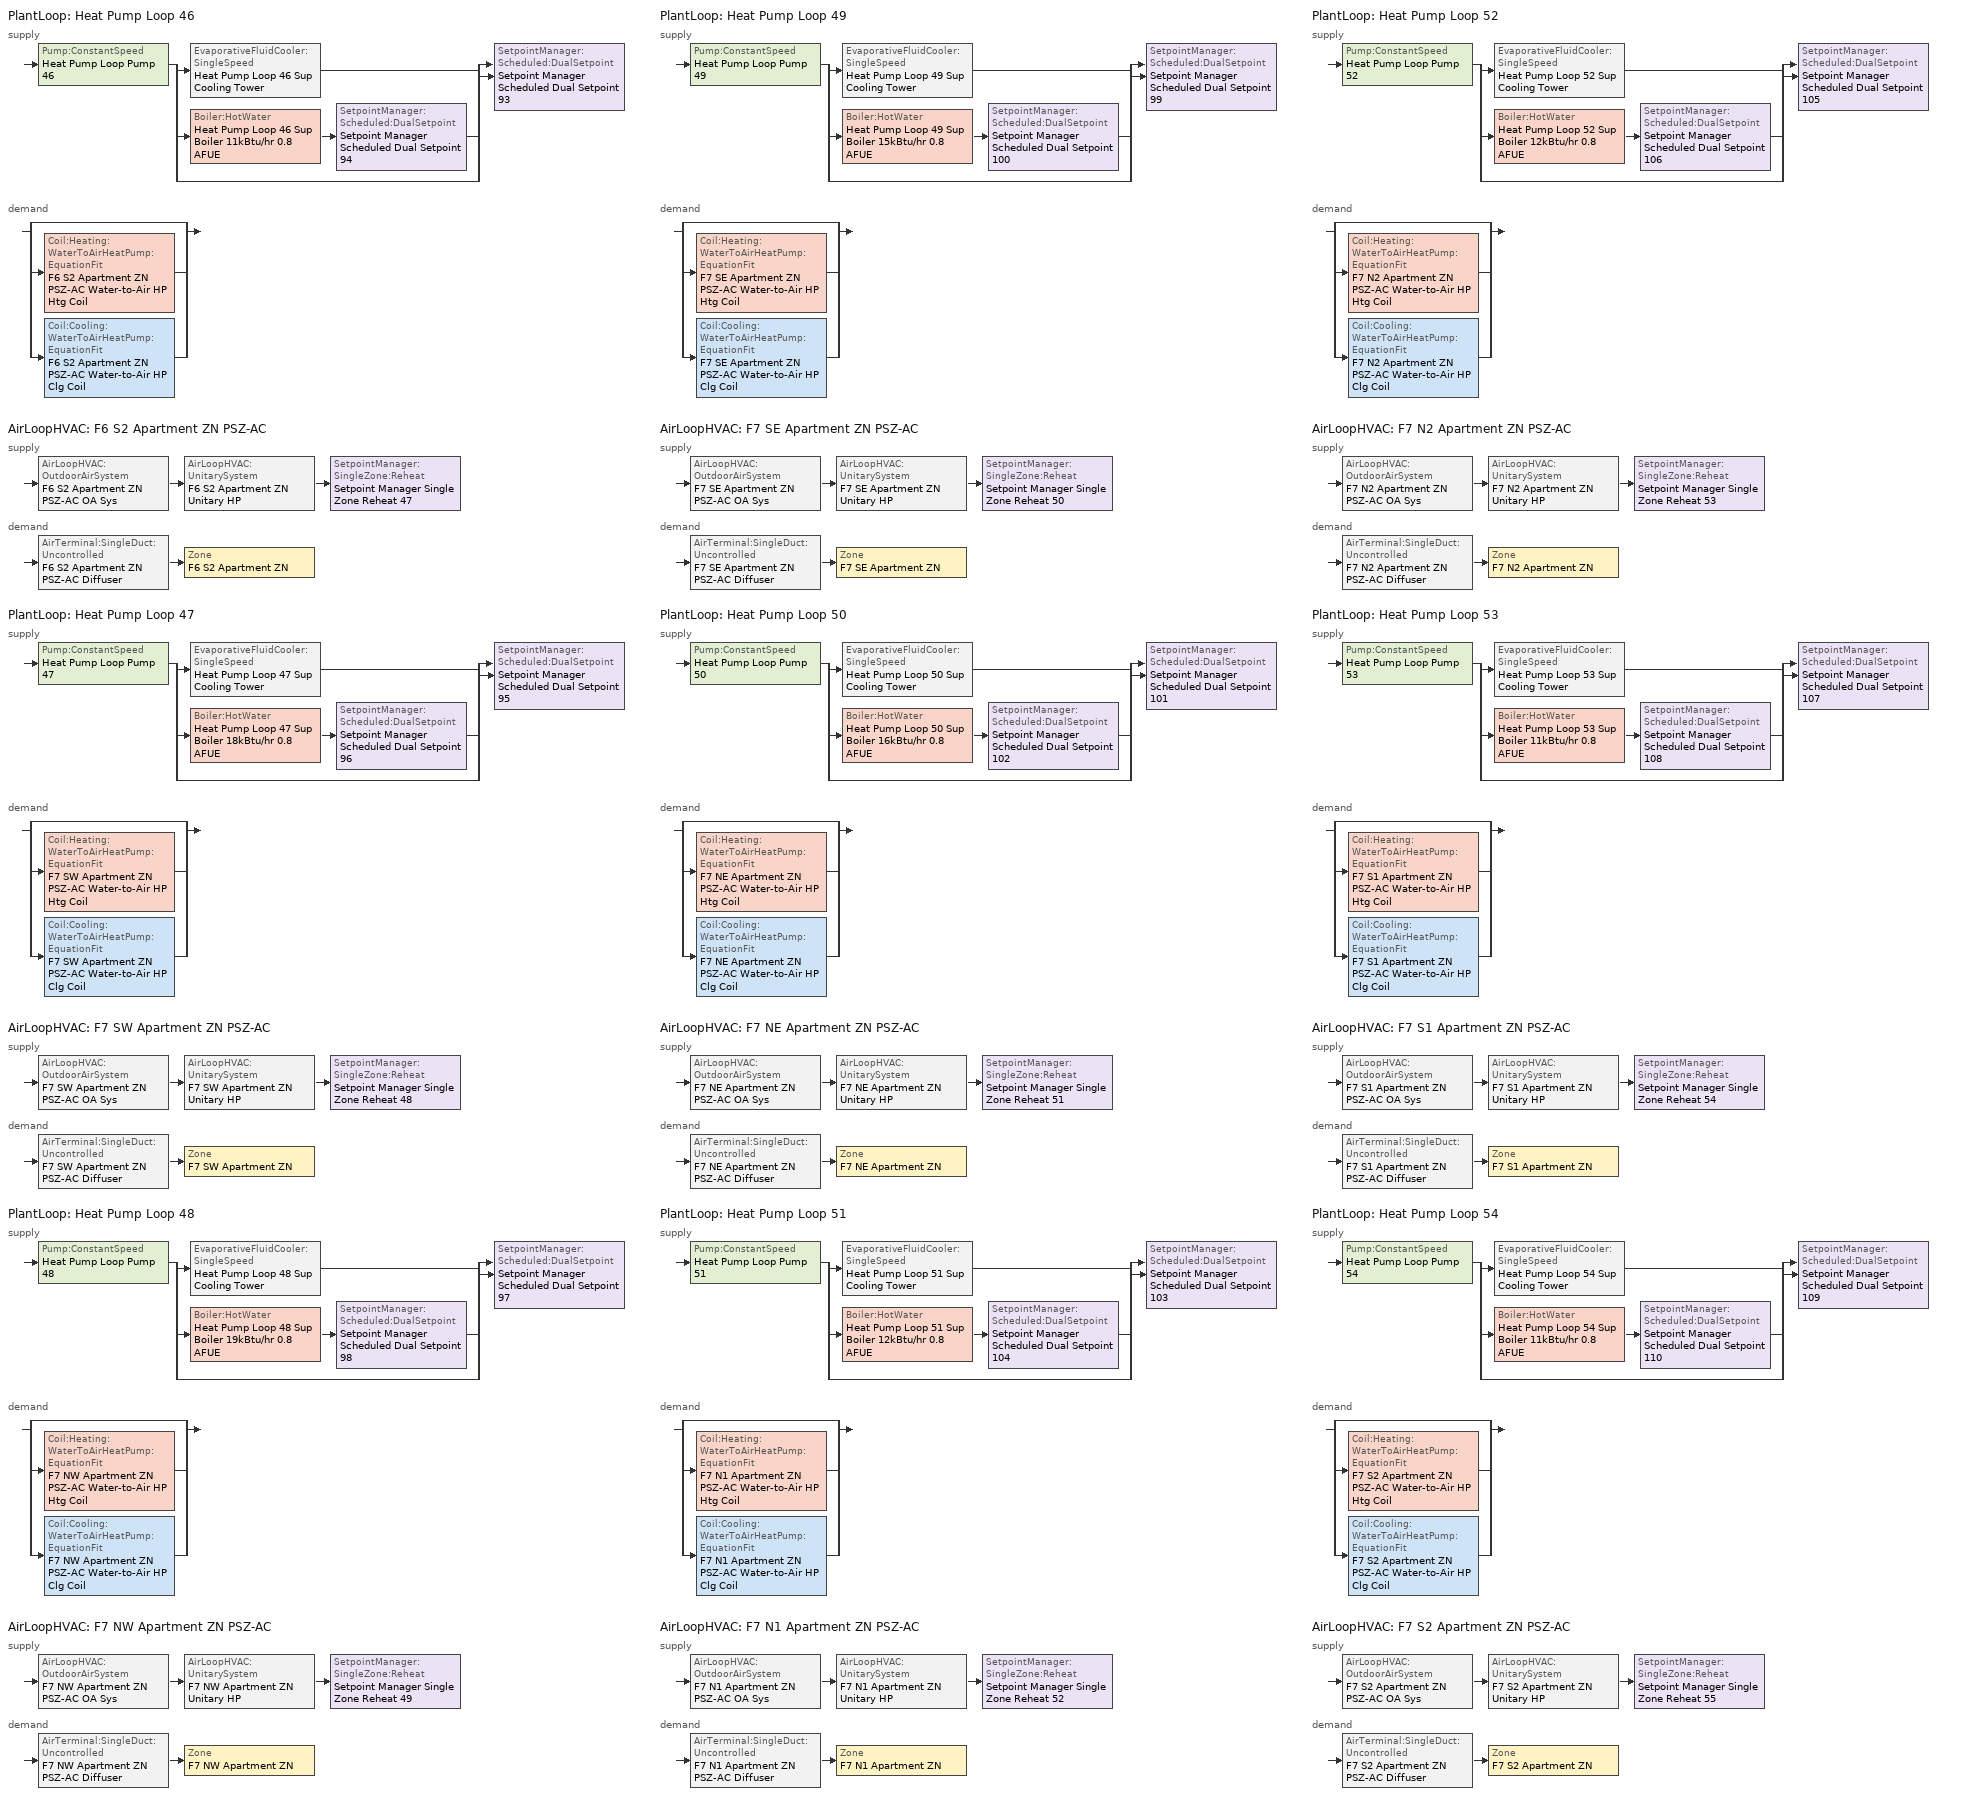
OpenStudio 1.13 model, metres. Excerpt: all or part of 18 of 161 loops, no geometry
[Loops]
PlantLoop 'Heat Pump Loop 46'
 supply: Pump:ConstantSpeed 'Heat Pump Loop Pump 46' > split
  | EvaporativeFluidCooler:SingleSpeed 'Heat Pump Loop 46 Sup Cooling Tower'
  | Boiler:HotWater 'Heat Pump Loop 46 Sup Boiler 11kBtu/hr 0.8 AFUE' > SetpointManager:Scheduled:DualSetpoint 'Setpoint Manager Scheduled Dual Setpoint 94'
  | bypass
  join > SetpointManager:Scheduled:DualSetpoint 'Setpoint Manager Scheduled Dual Setpoint 93'
 demand: split
  | bypass
  | Coil:Heating:WaterToAirHeatPump:EquationFit 'F6 S2 Apartment ZN PSZ-AC Water-to-Air HP Htg Coil'
  | Coil:Cooling:WaterToAirHeatPump:EquationFit 'F6 S2 Apartment ZN PSZ-AC Water-to-Air HP Clg Coil'
AirLoopHVAC 'F6 S2 Apartment ZN PSZ-AC'
 supply: AirLoopHVAC:OutdoorAirSystem 'F6 S2 Apartment ZN PSZ-AC OA Sys' > AirLoopHVAC:UnitarySystem 'F6 S2 Apartment ZN Unitary HP' > SetpointManager:SingleZone:Reheat 'Setpoint Manager Single Zone Reheat 47'
 demand: AirTerminal:SingleDuct:Uncontrolled 'F6 S2 Apartment ZN PSZ-AC Diffuser' > Zone 'F6 S2 Apartment ZN'
PlantLoop 'Heat Pump Loop 47'
 supply: Pump:ConstantSpeed 'Heat Pump Loop Pump 47' > split
  | EvaporativeFluidCooler:SingleSpeed 'Heat Pump Loop 47 Sup Cooling Tower'
  | Boiler:HotWater 'Heat Pump Loop 47 Sup Boiler 18kBtu/hr 0.8 AFUE' > SetpointManager:Scheduled:DualSetpoint 'Setpoint Manager Scheduled Dual Setpoint 96'
  | bypass
  join > SetpointManager:Scheduled:DualSetpoint 'Setpoint Manager Scheduled Dual Setpoint 95'
 demand: split
  | bypass
  | Coil:Heating:WaterToAirHeatPump:EquationFit 'F7 SW Apartment ZN PSZ-AC Water-to-Air HP Htg Coil'
  | Coil:Cooling:WaterToAirHeatPump:EquationFit 'F7 SW Apartment ZN PSZ-AC Water-to-Air HP Clg Coil'
AirLoopHVAC 'F7 SW Apartment ZN PSZ-AC'
 supply: AirLoopHVAC:OutdoorAirSystem 'F7 SW Apartment ZN PSZ-AC OA Sys' > AirLoopHVAC:UnitarySystem 'F7 SW Apartment ZN Unitary HP' > SetpointManager:SingleZone:Reheat 'Setpoint Manager Single Zone Reheat 48'
 demand: AirTerminal:SingleDuct:Uncontrolled 'F7 SW Apartment ZN PSZ-AC Diffuser' > Zone 'F7 SW Apartment ZN'
PlantLoop 'Heat Pump Loop 48'
 supply: Pump:ConstantSpeed 'Heat Pump Loop Pump 48' > split
  | EvaporativeFluidCooler:SingleSpeed 'Heat Pump Loop 48 Sup Cooling Tower'
  | Boiler:HotWater 'Heat Pump Loop 48 Sup Boiler 19kBtu/hr 0.8 AFUE' > SetpointManager:Scheduled:DualSetpoint 'Setpoint Manager Scheduled Dual Setpoint 98'
  | bypass
  join > SetpointManager:Scheduled:DualSetpoint 'Setpoint Manager Scheduled Dual Setpoint 97'
 demand: split
  | bypass
  | Coil:Heating:WaterToAirHeatPump:EquationFit 'F7 NW Apartment ZN PSZ-AC Water-to-Air HP Htg Coil'
  | Coil:Cooling:WaterToAirHeatPump:EquationFit 'F7 NW Apartment ZN PSZ-AC Water-to-Air HP Clg Coil'
AirLoopHVAC 'F7 NW Apartment ZN PSZ-AC'
 supply: AirLoopHVAC:OutdoorAirSystem 'F7 NW Apartment ZN PSZ-AC OA Sys' > AirLoopHVAC:UnitarySystem 'F7 NW Apartment ZN Unitary HP' > SetpointManager:SingleZone:Reheat 'Setpoint Manager Single Zone Reheat 49'
 demand: AirTerminal:SingleDuct:Uncontrolled 'F7 NW Apartment ZN PSZ-AC Diffuser' > Zone 'F7 NW Apartment ZN'
PlantLoop 'Heat Pump Loop 49'
 supply: Pump:ConstantSpeed 'Heat Pump Loop Pump 49' > split
  | EvaporativeFluidCooler:SingleSpeed 'Heat Pump Loop 49 Sup Cooling Tower'
  | Boiler:HotWater 'Heat Pump Loop 49 Sup Boiler 15kBtu/hr 0.8 AFUE' > SetpointManager:Scheduled:DualSetpoint 'Setpoint Manager Scheduled Dual Setpoint 100'
  | bypass
  join > SetpointManager:Scheduled:DualSetpoint 'Setpoint Manager Scheduled Dual Setpoint 99'
 demand: split
  | bypass
  | Coil:Heating:WaterToAirHeatPump:EquationFit 'F7 SE Apartment ZN PSZ-AC Water-to-Air HP Htg Coil'
  | Coil:Cooling:WaterToAirHeatPump:EquationFit 'F7 SE Apartment ZN PSZ-AC Water-to-Air HP Clg Coil'
AirLoopHVAC 'F7 SE Apartment ZN PSZ-AC'
 supply: AirLoopHVAC:OutdoorAirSystem 'F7 SE Apartment ZN PSZ-AC OA Sys' > AirLoopHVAC:UnitarySystem 'F7 SE Apartment ZN Unitary HP' > SetpointManager:SingleZone:Reheat 'Setpoint Manager Single Zone Reheat 50'
 demand: AirTerminal:SingleDuct:Uncontrolled 'F7 SE Apartment ZN PSZ-AC Diffuser' > Zone 'F7 SE Apartment ZN'
PlantLoop 'Heat Pump Loop 50'
 supply: Pump:ConstantSpeed 'Heat Pump Loop Pump 50' > split
  | EvaporativeFluidCooler:SingleSpeed 'Heat Pump Loop 50 Sup Cooling Tower'
  | Boiler:HotWater 'Heat Pump Loop 50 Sup Boiler 16kBtu/hr 0.8 AFUE' > SetpointManager:Scheduled:DualSetpoint 'Setpoint Manager Scheduled Dual Setpoint 102'
  | bypass
  join > SetpointManager:Scheduled:DualSetpoint 'Setpoint Manager Scheduled Dual Setpoint 101'
 demand: split
  | bypass
  | Coil:Heating:WaterToAirHeatPump:EquationFit 'F7 NE Apartment ZN PSZ-AC Water-to-Air HP Htg Coil'
  | Coil:Cooling:WaterToAirHeatPump:EquationFit 'F7 NE Apartment ZN PSZ-AC Water-to-Air HP Clg Coil'
AirLoopHVAC 'F7 NE Apartment ZN PSZ-AC'
 supply: AirLoopHVAC:OutdoorAirSystem 'F7 NE Apartment ZN PSZ-AC OA Sys' > AirLoopHVAC:UnitarySystem 'F7 NE Apartment ZN Unitary HP' > SetpointManager:SingleZone:Reheat 'Setpoint Manager Single Zone Reheat 51'
 demand: AirTerminal:SingleDuct:Uncontrolled 'F7 NE Apartment ZN PSZ-AC Diffuser' > Zone 'F7 NE Apartment ZN'
PlantLoop 'Heat Pump Loop 51'
 supply: Pump:ConstantSpeed 'Heat Pump Loop Pump 51' > split
  | EvaporativeFluidCooler:SingleSpeed 'Heat Pump Loop 51 Sup Cooling Tower'
  | Boiler:HotWater 'Heat Pump Loop 51 Sup Boiler 12kBtu/hr 0.8 AFUE' > SetpointManager:Scheduled:DualSetpoint 'Setpoint Manager Scheduled Dual Setpoint 104'
  | bypass
  join > SetpointManager:Scheduled:DualSetpoint 'Setpoint Manager Scheduled Dual Setpoint 103'
 demand: split
  | bypass
  | Coil:Heating:WaterToAirHeatPump:EquationFit 'F7 N1 Apartment ZN PSZ-AC Water-to-Air HP Htg Coil'
  | Coil:Cooling:WaterToAirHeatPump:EquationFit 'F7 N1 Apartment ZN PSZ-AC Water-to-Air HP Clg Coil'
AirLoopHVAC 'F7 N1 Apartment ZN PSZ-AC'
 supply: AirLoopHVAC:OutdoorAirSystem 'F7 N1 Apartment ZN PSZ-AC OA Sys' > AirLoopHVAC:UnitarySystem 'F7 N1 Apartment ZN Unitary HP' > SetpointManager:SingleZone:Reheat 'Setpoint Manager Single Zone Reheat 52'
 demand: AirTerminal:SingleDuct:Uncontrolled 'F7 N1 Apartment ZN PSZ-AC Diffuser' > Zone 'F7 N1 Apartment ZN'
PlantLoop 'Heat Pump Loop 52'
 supply: Pump:ConstantSpeed 'Heat Pump Loop Pump 52' > split
  | EvaporativeFluidCooler:SingleSpeed 'Heat Pump Loop 52 Sup Cooling Tower'
  | Boiler:HotWater 'Heat Pump Loop 52 Sup Boiler 12kBtu/hr 0.8 AFUE' > SetpointManager:Scheduled:DualSetpoint 'Setpoint Manager Scheduled Dual Setpoint 106'
  | bypass
  join > SetpointManager:Scheduled:DualSetpoint 'Setpoint Manager Scheduled Dual Setpoint 105'
 demand: split
  | bypass
  | Coil:Heating:WaterToAirHeatPump:EquationFit 'F7 N2 Apartment ZN PSZ-AC Water-to-Air HP Htg Coil'
  | Coil:Cooling:WaterToAirHeatPump:EquationFit 'F7 N2 Apartment ZN PSZ-AC Water-to-Air HP Clg Coil'
AirLoopHVAC 'F7 N2 Apartment ZN PSZ-AC'
 supply: AirLoopHVAC:OutdoorAirSystem 'F7 N2 Apartment ZN PSZ-AC OA Sys' > AirLoopHVAC:UnitarySystem 'F7 N2 Apartment ZN Unitary HP' > SetpointManager:SingleZone:Reheat 'Setpoint Manager Single Zone Reheat 53'
 demand: AirTerminal:SingleDuct:Uncontrolled 'F7 N2 Apartment ZN PSZ-AC Diffuser' > Zone 'F7 N2 Apartment ZN'
PlantLoop 'Heat Pump Loop 53'
 supply: Pump:ConstantSpeed 'Heat Pump Loop Pump 53' > split
  | EvaporativeFluidCooler:SingleSpeed 'Heat Pump Loop 53 Sup Cooling Tower'
  | Boiler:HotWater 'Heat Pump Loop 53 Sup Boiler 11kBtu/hr 0.8 AFUE' > SetpointManager:Scheduled:DualSetpoint 'Setpoint Manager Scheduled Dual Setpoint 108'
  | bypass
  join > SetpointManager:Scheduled:DualSetpoint 'Setpoint Manager Scheduled Dual Setpoint 107'
 demand: split
  | bypass
  | Coil:Heating:WaterToAirHeatPump:EquationFit 'F7 S1 Apartment ZN PSZ-AC Water-to-Air HP Htg Coil'
  | Coil:Cooling:WaterToAirHeatPump:EquationFit 'F7 S1 Apartment ZN PSZ-AC Water-to-Air HP Clg Coil'
AirLoopHVAC 'F7 S1 Apartment ZN PSZ-AC'
 supply: AirLoopHVAC:OutdoorAirSystem 'F7 S1 Apartment ZN PSZ-AC OA Sys' > AirLoopHVAC:UnitarySystem 'F7 S1 Apartment ZN Unitary HP' > SetpointManager:SingleZone:Reheat 'Setpoint Manager Single Zone Reheat 54'
 demand: AirTerminal:SingleDuct:Uncontrolled 'F7 S1 Apartment ZN PSZ-AC Diffuser' > Zone 'F7 S1 Apartment ZN'
PlantLoop 'Heat Pump Loop 54'
 supply: Pump:ConstantSpeed 'Heat Pump Loop Pump 54' > split
  | EvaporativeFluidCooler:SingleSpeed 'Heat Pump Loop 54 Sup Cooling Tower'
  | Boiler:HotWater 'Heat Pump Loop 54 Sup Boiler 11kBtu/hr 0.8 AFUE' > SetpointManager:Scheduled:DualSetpoint 'Setpoint Manager Scheduled Dual Setpoint 110'
  | bypass
  join > SetpointManager:Scheduled:DualSetpoint 'Setpoint Manager Scheduled Dual Setpoint 109'
 demand: split
  | bypass
  | Coil:Heating:WaterToAirHeatPump:EquationFit 'F7 S2 Apartment ZN PSZ-AC Water-to-Air HP Htg Coil'
  | Coil:Cooling:WaterToAirHeatPump:EquationFit 'F7 S2 Apartment ZN PSZ-AC Water-to-Air HP Clg Coil'
AirLoopHVAC 'F7 S2 Apartment ZN PSZ-AC'
 supply: AirLoopHVAC:OutdoorAirSystem 'F7 S2 Apartment ZN PSZ-AC OA Sys' > AirLoopHVAC:UnitarySystem 'F7 S2 Apartment ZN Unitary HP' > SetpointManager:SingleZone:Reheat 'Setpoint Manager Single Zone Reheat 55'
 demand: AirTerminal:SingleDuct:Uncontrolled 'F7 S2 Apartment ZN PSZ-AC Diffuser' > Zone 'F7 S2 Apartment ZN'
[EvaporativeFluidCooler:SingleSpeed] Design Air Flow Rate {m3/s}=autosize; Fan Power at Design Air Flow Rate {W}=autosize; Design Spray Water Flow Rate {m3/s}=0.002208; Performance Input Method=UFactorTimesAreaAndDesignWaterFlowRate; U-factor Times Area Value at Design Air Flow Rate {W/K}=autosize; Design Water Flow Rate {m3/s}=autosize; Capacity Control=FanCycling; Sizing Factor=1; Evaporation Loss Mode=SaturatedExit; Drift Loss Percent {percent}=0.008; Blowdown Calculation Mode=ConcentrationRatio; Blowdown Concentration Ratio=3
Heat Pump Loop 46 Sup Cooling Tower; Heat Pump Loop 47 Sup Cooling Tower; Heat Pump Loop 48 Sup Cooling Tower; Heat Pump Loop 49 Sup Cooling Tower; Heat Pump Loop 50 Sup Cooling Tower; Heat Pump Loop 51 Sup Cooling Tower; Heat Pump Loop 52 Sup Cooling Tower; Heat Pump Loop 53 Sup Cooling Tower; Heat Pump Loop 54 Sup Cooling Tower
[Sizing:Zone] Zone Cooling Design Supply Air Temperature Input Method=SupplyAirTemperature; Zone Cooling Design Supply Air Temperature {C}=12.8; Zone Cooling Design Supply Air Temperature Difference {deltaC}=11.11; Zone Heating Design Supply Air Temperature Input Method=SupplyAirTemperature; Zone Heating Design Supply Air Temperature {C}=40; Zone Heating Design Supply Air Temperature Difference {deltaC}=11.11; Zone Cooling Design Supply Air Humidity Ratio {kg-H2O/kg-air}=0.0085; Zone Heating Design Supply Air Humidity Ratio {kg-H2O/kg-air}=0.008; Cooling Design Air Flow Method=DesignDay; Heating Design Air Flow Method=DesignDay; Account for Dedicated Outdoor Air System=No; Dedicated Outdoor Air System Control Strategy=NeutralSupplyAir; Dedicated Outdoor Air Low Setpoint Temperature for Design {C}=autosize; Dedicated Outdoor Air High Setpoint Temperature for Design {C}=autosize
F7 N2 Apartment ZN; F7 SE Apartment ZN; F7 SW Apartment ZN; F7 N1 Apartment ZN; F7 NW Apartment ZN; F7 S1 Apartment ZN; F7 S2 Apartment ZN; F7 NE Apartment ZN; F6 S2 Apartment ZN
[Zone equipment]
F7 N2 Apartment ZN: F7 N2 Apartment ZN PSZ-AC Diffuser
F7 SE Apartment ZN: F7 SE Apartment ZN PSZ-AC Diffuser
F7 SW Apartment ZN: F7 SW Apartment ZN PSZ-AC Diffuser
F7 N1 Apartment ZN: F7 N1 Apartment ZN PSZ-AC Diffuser
F7 NW Apartment ZN: F7 NW Apartment ZN PSZ-AC Diffuser
F7 S1 Apartment ZN: F7 S1 Apartment ZN PSZ-AC Diffuser
F7 S2 Apartment ZN: F7 S2 Apartment ZN PSZ-AC Diffuser
F7 NE Apartment ZN: F7 NE Apartment ZN PSZ-AC Diffuser
F6 S2 Apartment ZN: F6 S2 Apartment ZN PSZ-AC Diffuser
[PlantLoop] Fluid Type=Water; Maximum Loop Temperature {C}=80; Minimum Loop Temperature {C}=5; Plant Loop Volume {m3}=Autocalculate; Load Distribution Scheme=Optimal
Heat Pump Loop 46; Heat Pump Loop 47; Heat Pump Loop 48; Heat Pump Loop 49; Heat Pump Loop 50; Heat Pump Loop 51; Heat Pump Loop 52; Heat Pump Loop 53; Heat Pump Loop 54
[Sizing:Plant] Loop Type=Heating; Design Loop Exit Temperature {C}=39; Loop Design Temperature Difference {deltaC}=11; Sizing Option=NonCoincident; Zone Timesteps in Averaging Window=1; Coincident Sizing Factor Mode=None
Heat Pump Loop 46; Heat Pump Loop 47; Heat Pump Loop 48; Heat Pump Loop 49; Heat Pump Loop 50; Heat Pump Loop 51; Heat Pump Loop 52; Heat Pump Loop 53; Heat Pump Loop 54
[SetpointManager:Scheduled:DualSetpoint]
Name | High Setpoint Schedule | Low Setpoint Schedule
Setpoint Manager Scheduled Dual Setpoint 93; Setpoint Manager Scheduled Dual Setpoint 94 | Heat Pump Loop High Temp - 65F 46 | Heat Pump Loop Low Temp - 41F 46
Setpoint Manager Scheduled Dual Setpoint 95; Setpoint Manager Scheduled Dual Setpoint 96 | Heat Pump Loop High Temp - 65F 47 | Heat Pump Loop Low Temp - 41F 47
Setpoint Manager Scheduled Dual Setpoint 97; Setpoint Manager Scheduled Dual Setpoint 98 | Heat Pump Loop High Temp - 65F 48 | Heat Pump Loop Low Temp - 41F 48
Setpoint Manager Scheduled Dual Setpoint 99; Setpoint Manager Scheduled Dual Setpoint 100 | Heat Pump Loop High Temp - 65F 49 | Heat Pump Loop Low Temp - 41F 49
Setpoint Manager Scheduled Dual Setpoint 101; Setpoint Manager Scheduled Dual Setpoint 102 | Heat Pump Loop High Temp - 65F 50 | Heat Pump Loop Low Temp - 41F 50
Setpoint Manager Scheduled Dual Setpoint 103; Setpoint Manager Scheduled Dual Setpoint 104 | Heat Pump Loop High Temp - 65F 51 | Heat Pump Loop Low Temp - 41F 51
Setpoint Manager Scheduled Dual Setpoint 105; Setpoint Manager Scheduled Dual Setpoint 106 | Heat Pump Loop High Temp - 65F 52 | Heat Pump Loop Low Temp - 41F 52
Setpoint Manager Scheduled Dual Setpoint 107; Setpoint Manager Scheduled Dual Setpoint 108 | Heat Pump Loop High Temp - 65F 53 | Heat Pump Loop Low Temp - 41F 53
Setpoint Manager Scheduled Dual Setpoint 109; Setpoint Manager Scheduled Dual Setpoint 110 | Heat Pump Loop High Temp - 65F 54 | Heat Pump Loop Low Temp - 41F 54
[Pump:ConstantSpeed] Rated Flow Rate {m3/s}=autosize; Rated Pump Head {Pa}=179344; Rated Power Consumption {W}=autosize; Motor Efficiency=0.855; Fraction of Motor Inefficiencies to Fluid Stream=0; Pump Control Type=Intermittent
Heat Pump Loop Pump 46; Heat Pump Loop Pump 47; Heat Pump Loop Pump 48; Heat Pump Loop Pump 49; Heat Pump Loop Pump 50; Heat Pump Loop Pump 51; Heat Pump Loop Pump 52; Heat Pump Loop Pump 53; Heat Pump Loop Pump 54
[Boiler:HotWater] Nominal Thermal Efficiency=0.8; Design Water Outlet Temperature {C}=30; Minimum Part Load Ratio=0; Maximum Part Load Ratio=1.2; Optimum Part Load Ratio=1; Water Outlet Upper Temperature Limit {C}=99; Boiler Flow Mode=ConstantFlow; Parasitic Electric Load {W}=0; Sizing Factor=1
Name | Normalized Boiler Efficiency Curve
Heat Pump Loop 46 Sup Boiler 11kBtu/hr 0.8 AFUE | Boiler with No Minimum Turndown 40
Heat Pump Loop 47 Sup Boiler 18kBtu/hr 0.8 AFUE | Boiler with No Minimum Turndown 41
Heat Pump Loop 48 Sup Boiler 19kBtu/hr 0.8 AFUE | Boiler with No Minimum Turndown 42
Heat Pump Loop 49 Sup Boiler 15kBtu/hr 0.8 AFUE | Boiler with No Minimum Turndown 43
Heat Pump Loop 50 Sup Boiler 16kBtu/hr 0.8 AFUE | Boiler with No Minimum Turndown 45
Heat Pump Loop 51 Sup Boiler 12kBtu/hr 0.8 AFUE | Boiler with No Minimum Turndown 46
Heat Pump Loop 52 Sup Boiler 12kBtu/hr 0.8 AFUE | Boiler with No Minimum Turndown 47
Heat Pump Loop 53 Sup Boiler 11kBtu/hr 0.8 AFUE | Boiler with No Minimum Turndown 48
Heat Pump Loop 54 Sup Boiler 11kBtu/hr 0.8 AFUE | Boiler with No Minimum Turndown 49
[AirLoopHVAC] Availability Schedule=Always On Discrete; Design Supply Air Flow Rate {m3/s}=AutoSize
Name | Availability Manager
F6 S2 Apartment ZN PSZ-AC | Availability Manager Night Cycle 47
F7 SW Apartment ZN PSZ-AC | Availability Manager Night Cycle 48
F7 NW Apartment ZN PSZ-AC | Availability Manager Night Cycle 49
F7 SE Apartment ZN PSZ-AC | Availability Manager Night Cycle 50
F7 NE Apartment ZN PSZ-AC | Availability Manager Night Cycle 51
F7 N1 Apartment ZN PSZ-AC | Availability Manager Night Cycle 52
F7 N2 Apartment ZN PSZ-AC | Availability Manager Night Cycle 53
F7 S1 Apartment ZN PSZ-AC | Availability Manager Night Cycle 54
F7 S2 Apartment ZN PSZ-AC | Availability Manager Night Cycle 55
[Sizing:System] Type of Load to Size On=Sensible; Design Outdoor Air Flow Rate {m3/s}=Autosize; Minimum System Air Flow Ratio=1; Preheat Design Temperature {C}=7; Preheat Design Humidity Ratio {kg-H2O/kg-Air}=0.008; Precool Design Temperature {C}=12.8; Precool Design Humidity Ratio {kg-H2O/kg-Air}=0.008; Central Cooling Design Supply Air Temperature {C}=12.8; Central Heating Design Supply Air Temperature {C}=40; Sizing Option=Coincident; 100% Outdoor Air in Cooling=No; 100% Outdoor Air in Heating=No; Central Cooling Design Supply Air Humidity Ratio {kg-H2O/kg-Air}=0.0085; Central Heating Design Supply Air Humidity Ratio {kg-H2O/kg-Air}=0.008; Cooling Design Air Flow Method=DesignDay; Cooling Design Air Flow Rate {m3/s}=0; Heating Design Air Flow Method=DesignDay; Heating Design Air Flow Rate {m3/s}=0; System Outdoor Air Method=ZoneSum; Zone Maximum Outdoor Air Fraction=1; Cooling Supply Air Flow Rate Per Floor Area {m3/s-m2}=0.00996765; Cooling Fraction of Autosized Cooling Supply Air Flow Rate=1; Cooling Supply Air Flow Rate Per Unit Cooling Capacity {m3/s-W}=3.94755e-05; Heating Supply Air Flow Rate Per Floor Area {m3/s-m2}=0.00996765; Heating Fraction of Autosized Heating Supply Air Flow Rate=1; Heating Fraction of Autosized Cooling Supply Air Flow Rate=1; Heating Supply Air Flow Rate Per Unit Heating Capacity {m3/s-W}=3.15882e-05; Cooling Design Capacity Method=CoolingDesignCapacity; Cooling Design Capacity {W}=autosize; Cooling Design Capacity Per Floor Area {W/m2}=234.7; Fraction of Autosized Cooling Design Capacity=1; Heating Design Capacity Method=HeatingDesignCapacity; Heating Design Capacity {W}=autosize; Heating Design Capacity Per Floor Area {W/m2}=157; Fraction of Autosized Heating Design Capacity=1; Central Cooling Capacity Control Method=OnOff
F6 S2 Apartment ZN PSZ-AC; F7 SW Apartment ZN PSZ-AC; F7 NW Apartment ZN PSZ-AC; F7 SE Apartment ZN PSZ-AC; F7 NE Apartment ZN PSZ-AC; F7 N1 Apartment ZN PSZ-AC; F7 N2 Apartment ZN PSZ-AC; F7 S1 Apartment ZN PSZ-AC; F7 S2 Apartment ZN PSZ-AC
[SetpointManager:SingleZone:Reheat] Minimum Supply Air Temperature {C}=-99; Maximum Supply Air Temperature {C}=50
Name | Control Zone
Setpoint Manager Single Zone Reheat 47 | F6 S2 Apartment ZN
Setpoint Manager Single Zone Reheat 48 | F7 SW Apartment ZN
Setpoint Manager Single Zone Reheat 49 | F7 NW Apartment ZN
Setpoint Manager Single Zone Reheat 50 | F7 SE Apartment ZN
Setpoint Manager Single Zone Reheat 51 | F7 NE Apartment ZN
Setpoint Manager Single Zone Reheat 52 | F7 N1 Apartment ZN
Setpoint Manager Single Zone Reheat 53 | F7 N2 Apartment ZN
Setpoint Manager Single Zone Reheat 54 | F7 S1 Apartment ZN
Setpoint Manager Single Zone Reheat 55 | F7 S2 Apartment ZN
[Fan:OnOff] Availability Schedule=Always On; Fan Efficiency=0.53625; Pressure Rise {Pa}=622.722; Maximum Flow Rate {m3/s}=autosize; Motor Efficiency=0.825; Motor In Airstream Fraction=1
Name | Fan Power Ratio Function of Speed Ratio Curve | Fan Efficiency Ratio Function of Speed Ratio Curve
F6 S2 Apartment ZN PSZ-AC Fan | Fan On Off Power Curve 46 | Fan On Off Efficiency Curve 46
F7 SW Apartment ZN PSZ-AC Fan | Fan On Off Power Curve 47 | Fan On Off Efficiency Curve 47
F7 NW Apartment ZN PSZ-AC Fan | Fan On Off Power Curve 48 | Fan On Off Efficiency Curve 48
F7 SE Apartment ZN PSZ-AC Fan | Fan On Off Power Curve 49 | Fan On Off Efficiency Curve 49
F7 NE Apartment ZN PSZ-AC Fan | Fan On Off Power Curve 50 | Fan On Off Efficiency Curve 50
F7 N1 Apartment ZN PSZ-AC Fan | Fan On Off Power Curve 51 | Fan On Off Efficiency Curve 51
F7 N2 Apartment ZN PSZ-AC Fan | Fan On Off Power Curve 52 | Fan On Off Efficiency Curve 52
F7 S1 Apartment ZN PSZ-AC Fan | Fan On Off Power Curve 53 | Fan On Off Efficiency Curve 53
F7 S2 Apartment ZN PSZ-AC Fan | Fan On Off Power Curve 54 | Fan On Off Efficiency Curve 54
[Coil:Heating:WaterToAirHeatPump:EquationFit] Rated Heating Coefficient of Performance {W/W}=4.2; Heating Capacity Coefficient 1=0.237847; Heating Capacity Coefficient 2=-3.35824; Heating Capacity Coefficient 3=3.8064; Heating Capacity Coefficient 4=0.1792; Heating Capacity Coefficient 5=0.128607; Heating Power Consumption Coefficient 1=-3.79176; Heating Power Consumption Coefficient 2=3.38799; Heating Power Consumption Coefficient 3=1.50226; Heating Power Consumption Coefficient 4=-0.177654; Heating Power Consumption Coefficient 5=-0.10308
F6 S2 Apartment ZN PSZ-AC Water-to-Air HP Htg Coil; F7 SW Apartment ZN PSZ-AC Water-to-Air HP Htg Coil; F7 NW Apartment ZN PSZ-AC Water-to-Air HP Htg Coil; F7 SE Apartment ZN PSZ-AC Water-to-Air HP Htg Coil; F7 NE Apartment ZN PSZ-AC Water-to-Air HP Htg Coil; F7 N1 Apartment ZN PSZ-AC Water-to-Air HP Htg Coil; F7 N2 Apartment ZN PSZ-AC Water-to-Air HP Htg Coil; F7 S1 Apartment ZN PSZ-AC Water-to-Air HP Htg Coil; F7 S2 Apartment ZN PSZ-AC Water-to-Air HP Htg Coil
[Coil:Heating:Electric] Availability Schedule=Always On Discrete
F6 S2 Apartment ZN PSZ-AC Electric Backup Htg Coil; F7 SW Apartment ZN PSZ-AC Electric Backup Htg Coil; F7 NW Apartment ZN PSZ-AC Electric Backup Htg Coil; F7 SE Apartment ZN PSZ-AC Electric Backup Htg Coil; F7 NE Apartment ZN PSZ-AC Electric Backup Htg Coil; F7 N1 Apartment ZN PSZ-AC Electric Backup Htg Coil; F7 N2 Apartment ZN PSZ-AC Electric Backup Htg Coil; F7 S1 Apartment ZN PSZ-AC Electric Backup Htg Coil; F7 S2 Apartment ZN PSZ-AC Electric Backup Htg Coil
[Coil:Cooling:WaterToAirHeatPump:EquationFit] Rated Cooling Coefficient of Performance {W/W}=3.4; Total Cooling Capacity Coefficient 1=-4.30267; Total Cooling Capacity Coefficient 2=7.18537; Total Cooling Capacity Coefficient 3=-2.23947; Total Cooling Capacity Coefficient 4=0.139996; Total Cooling Capacity Coefficient 5=0.10266; Sensible Cooling Capacity Coefficient 1=6.00194; Sensible Cooling Capacity Coefficient 2=22.6301; Sensible Cooling Capacity Coefficient 3=-26.7961; Sensible Cooling Capacity Coefficient 4=-1.72375; Sensible Cooling Capacity Coefficient 5=0.490645; Sensible Cooling Capacity Coefficient 6=0.0693119; Cooling Power Consumption Coefficient 1=-5.67776; Cooling Power Consumption Coefficient 2=0.438988; Cooling Power Consumption Coefficient 3=5.84528; Cooling Power Consumption Coefficient 4=0.141606; Cooling Power Consumption Coefficient 5=-0.168728
F6 S2 Apartment ZN PSZ-AC Water-to-Air HP Clg Coil; F7 SW Apartment ZN PSZ-AC Water-to-Air HP Clg Coil; F7 NW Apartment ZN PSZ-AC Water-to-Air HP Clg Coil; F7 SE Apartment ZN PSZ-AC Water-to-Air HP Clg Coil; F7 NE Apartment ZN PSZ-AC Water-to-Air HP Clg Coil; F7 N1 Apartment ZN PSZ-AC Water-to-Air HP Clg Coil; F7 N2 Apartment ZN PSZ-AC Water-to-Air HP Clg Coil; F7 S1 Apartment ZN PSZ-AC Water-to-Air HP Clg Coil; F7 S2 Apartment ZN PSZ-AC Water-to-Air HP Clg Coil
[Controller:OutdoorAir] Minimum Outdoor Air Flow Rate {m3/s}=Autosize; Maximum Outdoor Air Flow Rate {m3/s}=Autosize; Economizer Control Type=NoEconomizer; Economizer Control Action Type=ModulateFlow; Economizer Maximum Limit Dry-Bulb Temperature {C}=28; Economizer Maximum Limit Enthalpy {J/kg}=64000; Economizer Minimum Limit Dry-Bulb Temperature {C}=-100; Lockout Type=NoLockout; Minimum Limit Type=FixedMinimum; Minimum Outdoor Air Schedule=Always On Discrete; High Humidity Control=No; Heat Recovery Bypass Control Type=BypassWhenOAFlowGreaterThanMinimum
Name | Controller Mechanical Ventilation
F6 S2 Apartment ZN PSZ-AC OA Sys Controller | Controller Mechanical Ventilation 47
F7 SW Apartment ZN PSZ-AC OA Sys Controller | Controller Mechanical Ventilation 48
F7 NW Apartment ZN PSZ-AC OA Sys Controller | Controller Mechanical Ventilation 49
F7 SE Apartment ZN PSZ-AC OA Sys Controller | Controller Mechanical Ventilation 50
F7 NE Apartment ZN PSZ-AC OA Sys Controller | Controller Mechanical Ventilation 51
F7 N1 Apartment ZN PSZ-AC OA Sys Controller | Controller Mechanical Ventilation 52
F7 N2 Apartment ZN PSZ-AC OA Sys Controller | Controller Mechanical Ventilation 53
F7 S1 Apartment ZN PSZ-AC OA Sys Controller | Controller Mechanical Ventilation 54
F7 S2 Apartment ZN PSZ-AC OA Sys Controller | Controller Mechanical Ventilation 55
[Controller:MechanicalVentilation] Availability Schedule=Always On Discrete; System Outdoor Air Method=ZoneSum
Controller Mechanical Ventilation 47; Controller Mechanical Ventilation 48; Controller Mechanical Ventilation 49; Controller Mechanical Ventilation 50; Controller Mechanical Ventilation 51; Controller Mechanical Ventilation 52; Controller Mechanical Ventilation 53; Controller Mechanical Ventilation 54; Controller Mechanical Ventilation 55
[AirLoopHVAC:OutdoorAirSystem]
Name | Controller
F6 S2 Apartment ZN PSZ-AC OA Sys | F6 S2 Apartment ZN PSZ-AC OA Sys Controller
F7 SW Apartment ZN PSZ-AC OA Sys | F7 SW Apartment ZN PSZ-AC OA Sys Controller
F7 NW Apartment ZN PSZ-AC OA Sys | F7 NW Apartment ZN PSZ-AC OA Sys Controller
F7 SE Apartment ZN PSZ-AC OA Sys | F7 SE Apartment ZN PSZ-AC OA Sys Controller
F7 NE Apartment ZN PSZ-AC OA Sys | F7 NE Apartment ZN PSZ-AC OA Sys Controller
F7 N1 Apartment ZN PSZ-AC OA Sys | F7 N1 Apartment ZN PSZ-AC OA Sys Controller
F7 N2 Apartment ZN PSZ-AC OA Sys | F7 N2 Apartment ZN PSZ-AC OA Sys Controller
F7 S1 Apartment ZN PSZ-AC OA Sys | F7 S1 Apartment ZN PSZ-AC OA Sys Controller
F7 S2 Apartment ZN PSZ-AC OA Sys | F7 S2 Apartment ZN PSZ-AC OA Sys Controller
[AirLoopHVAC:UnitarySystem] Control Type=Load; Dehumidification Control Type=None; Fan Placement=BlowThrough; Supply Air Fan Operating Mode Schedule=Always On Discrete; DX Heating Coil Sizing Ratio=1; Use DOAS DX Cooling Coil=No; DOAS DX Cooling Coil Leaving Minimum Air Temperature {C}=2; Latent Load Control=SensibleOnlyLoadControl; Supply Air Flow Rate Method During Cooling Operation=SupplyAirFlowRate; Supply Air Flow Rate During Cooling Operation {m3/s}=autosize; Supply Air Flow Rate Method During Heating Operation=SupplyAirFlowRate; Supply Air Flow Rate During Heating Operation {m3/s}=autosize; Supply Air Flow Rate Method When No Cooling or Heating is Required=SupplyAirFlowRate; Supply Air Flow Rate When No Cooling or Heating is Required {m3/s}=autosize; Maximum Supply Air Temperature {C}=50; Maximum Outdoor Dry-Bulb Temperature for Supplemental Heater Operation {C}=21; Maximum Cycling Rate {cycles/hr}=2.5; Heat Pump Time Constant {s}=60; Fraction of On-Cycle Power Use=0.01; Heat Pump Fan Delay Time {s}=60; Ancilliary On-Cycle Electric Power {W}=0; Ancilliary Off-Cycle Electric Power {W}=0
Name | Controlling Zone or Thermostat Location | Supply Fan | Heating Coil | Cooling Coil | Supplemental Heating Coil
F6 S2 Apartment ZN Unitary HP | F6 S2 Apartment ZN | F6 S2 Apartment ZN PSZ-AC Fan | F6 S2 Apartment ZN PSZ-AC Water-to-Air HP Htg Coil | F6 S2 Apartment ZN PSZ-AC Water-to-Air HP Clg Coil | F6 S2 Apartment ZN PSZ-AC Electric Backup Htg Coil
F7 SW Apartment ZN Unitary HP | F7 SW Apartment ZN | F7 SW Apartment ZN PSZ-AC Fan | F7 SW Apartment ZN PSZ-AC Water-to-Air HP Htg Coil | F7 SW Apartment ZN PSZ-AC Water-to-Air HP Clg Coil | F7 SW Apartment ZN PSZ-AC Electric Backup Htg Coil
F7 NW Apartment ZN Unitary HP | F7 NW Apartment ZN | F7 NW Apartment ZN PSZ-AC Fan | F7 NW Apartment ZN PSZ-AC Water-to-Air HP Htg Coil | F7 NW Apartment ZN PSZ-AC Water-to-Air HP Clg Coil | F7 NW Apartment ZN PSZ-AC Electric Backup Htg Coil
F7 SE Apartment ZN Unitary HP | F7 SE Apartment ZN | F7 SE Apartment ZN PSZ-AC Fan | F7 SE Apartment ZN PSZ-AC Water-to-Air HP Htg Coil | F7 SE Apartment ZN PSZ-AC Water-to-Air HP Clg Coil | F7 SE Apartment ZN PSZ-AC Electric Backup Htg Coil
F7 NE Apartment ZN Unitary HP | F7 NE Apartment ZN | F7 NE Apartment ZN PSZ-AC Fan | F7 NE Apartment ZN PSZ-AC Water-to-Air HP Htg Coil | F7 NE Apartment ZN PSZ-AC Water-to-Air HP Clg Coil | F7 NE Apartment ZN PSZ-AC Electric Backup Htg Coil
F7 N1 Apartment ZN Unitary HP | F7 N1 Apartment ZN | F7 N1 Apartment ZN PSZ-AC Fan | F7 N1 Apartment ZN PSZ-AC Water-to-Air HP Htg Coil | F7 N1 Apartment ZN PSZ-AC Water-to-Air HP Clg Coil | F7 N1 Apartment ZN PSZ-AC Electric Backup Htg Coil
F7 N2 Apartment ZN Unitary HP | F7 N2 Apartment ZN | F7 N2 Apartment ZN PSZ-AC Fan | F7 N2 Apartment ZN PSZ-AC Water-to-Air HP Htg Coil | F7 N2 Apartment ZN PSZ-AC Water-to-Air HP Clg Coil | F7 N2 Apartment ZN PSZ-AC Electric Backup Htg Coil
F7 S1 Apartment ZN Unitary HP | F7 S1 Apartment ZN | F7 S1 Apartment ZN PSZ-AC Fan | F7 S1 Apartment ZN PSZ-AC Water-to-Air HP Htg Coil | F7 S1 Apartment ZN PSZ-AC Water-to-Air HP Clg Coil | F7 S1 Apartment ZN PSZ-AC Electric Backup Htg Coil
F7 S2 Apartment ZN Unitary HP | F7 S2 Apartment ZN | F7 S2 Apartment ZN PSZ-AC Fan | F7 S2 Apartment ZN PSZ-AC Water-to-Air HP Htg Coil | F7 S2 Apartment ZN PSZ-AC Water-to-Air HP Clg Coil | F7 S2 Apartment ZN PSZ-AC Electric Backup Htg Coil
[AvailabilityManager:NightCycle] Control Type=CycleOnAny; Thermostat Tolerance {deltaC}=1; Cycling Run Time {s}=3600
Availability Manager Night Cycle 47; Availability Manager Night Cycle 48; Availability Manager Night Cycle 49; Availability Manager Night Cycle 50; Availability Manager Night Cycle 51; Availability Manager Night Cycle 52; Availability Manager Night Cycle 53; Availability Manager Night Cycle 54; Availability Manager Night Cycle 55
[AirTerminal:SingleDuct:Uncontrolled] Availability Schedule=Always On Discrete; Maximum Air Flow Rate {m3/s}=AutoSize
F6 S2 Apartment ZN PSZ-AC Diffuser; F7 SW Apartment ZN PSZ-AC Diffuser; F7 NW Apartment ZN PSZ-AC Diffuser; F7 SE Apartment ZN PSZ-AC Diffuser; F7 NE Apartment ZN PSZ-AC Diffuser; F7 N1 Apartment ZN PSZ-AC Diffuser; F7 N2 Apartment ZN PSZ-AC Diffuser; F7 S1 Apartment ZN PSZ-AC Diffuser; F7 S2 Apartment ZN PSZ-AC Diffuser
[Schedule:Ruleset]
Name | Default Day Schedule
Always On | Always On Default
Heat Pump Loop High Temp - 65F 46 | Heat Pump Loop High Temp - 65F Default 46
Heat Pump Loop Low Temp - 41F 46 | Heat Pump Loop Low Temp - 41F Default 46
Heat Pump Loop High Temp - 65F 47 | Heat Pump Loop High Temp - 65F Default 47
Heat Pump Loop Low Temp - 41F 47 | Heat Pump Loop Low Temp - 41F Default 47
Heat Pump Loop High Temp - 65F 48 | Heat Pump Loop High Temp - 65F Default 48
Heat Pump Loop Low Temp - 41F 48 | Heat Pump Loop Low Temp - 41F Default 48
Heat Pump Loop High Temp - 65F 49 | Heat Pump Loop High Temp - 65F Default 49
Heat Pump Loop Low Temp - 41F 49 | Heat Pump Loop Low Temp - 41F Default 49
Heat Pump Loop High Temp - 65F 50 | Heat Pump Loop High Temp - 65F Default 50
Heat Pump Loop Low Temp - 41F 50 | Heat Pump Loop Low Temp - 41F Default 50
Heat Pump Loop High Temp - 65F 51 | Heat Pump Loop High Temp - 65F Default 51
Heat Pump Loop Low Temp - 41F 51 | Heat Pump Loop Low Temp - 41F Default 51
Heat Pump Loop High Temp - 65F 52 | Heat Pump Loop High Temp - 65F Default 52
Heat Pump Loop Low Temp - 41F 52 | Heat Pump Loop Low Temp - 41F Default 52
Heat Pump Loop High Temp - 65F 53 | Heat Pump Loop High Temp - 65F Default 53
Heat Pump Loop Low Temp - 41F 53 | Heat Pump Loop Low Temp - 41F Default 53
Heat Pump Loop High Temp - 65F 54 | Heat Pump Loop High Temp - 65F Default 54
Heat Pump Loop Low Temp - 41F 54 | Heat Pump Loop Low Temp - 41F Default 54
[Schedule:Day]
Always On Default: 24, 0, 1
Heat Pump Loop High Temp - 65F Default 46; Heat Pump Loop High Temp - 65F Default 47; Heat Pump Loop High Temp - 65F Default 48; Heat Pump Loop High Temp - 65F Default 49; Heat Pump Loop High Temp - 65F Default 50; Heat Pump Loop High Temp - 65F Default 51; Heat Pump Loop High Temp - 65F Default 52; Heat Pump Loop High Temp - 65F Default 53; Heat Pump Loop High Temp - 65F Default 54: 24, 0, 18.3333
Heat Pump Loop Low Temp - 41F Default 46; Heat Pump Loop Low Temp - 41F Default 47; Heat Pump Loop Low Temp - 41F Default 48; Heat Pump Loop Low Temp - 41F Default 49; Heat Pump Loop Low Temp - 41F Default 50; Heat Pump Loop Low Temp - 41F Default 51; Heat Pump Loop Low Temp - 41F Default 52; Heat Pump Loop Low Temp - 41F Default 53; Heat Pump Loop Low Temp - 41F Default 54: 24, 0, 5
[Schedule:Constant]
Always On Discrete: Value=1
[Curve:Exponent] Coefficient1 Constant=1; Coefficient2 Constant=0; Coefficient3 Constant=0; Minimum Value of x=0; Maximum Value of x=1
Fan On Off Power Curve 46; Fan On Off Power Curve 47; Fan On Off Power Curve 48; Fan On Off Power Curve 49; Fan On Off Power Curve 50; Fan On Off Power Curve 51; Fan On Off Power Curve 52; Fan On Off Power Curve 53; Fan On Off Power Curve 54
[Curve:Cubic] Minimum Value of x=0
Name | Coefficient1 Constant | Coefficient2 x | Coefficient3 x**2 | Coefficient4 x**3 | Maximum Value of x
Fan On Off Efficiency Curve 46; Fan On Off Efficiency Curve 47; Fan On Off Efficiency Curve 48; Fan On Off Efficiency Curve 49; Fan On Off Efficiency Curve 50; Fan On Off Efficiency Curve 51; Fan On Off Efficiency Curve 52; Fan On Off Efficiency Curve 53; Fan On Off Efficiency Curve 54 | 1 | 0 | 0 | 0 | 1
Boiler with No Minimum Turndown 40; Boiler with No Minimum Turndown 41; Boiler with No Minimum Turndown 42; Boiler with No Minimum Turndown 43; Boiler with No Minimum Turndown 45; Boiler with No Minimum Turndown 46; Boiler with No Minimum Turndown 47; Boiler with No Minimum Turndown 48; Boiler with No Minimum Turndown 49 | 0.7463 | 1.3196 | -2.2154 | 1.1674 | 1.3
